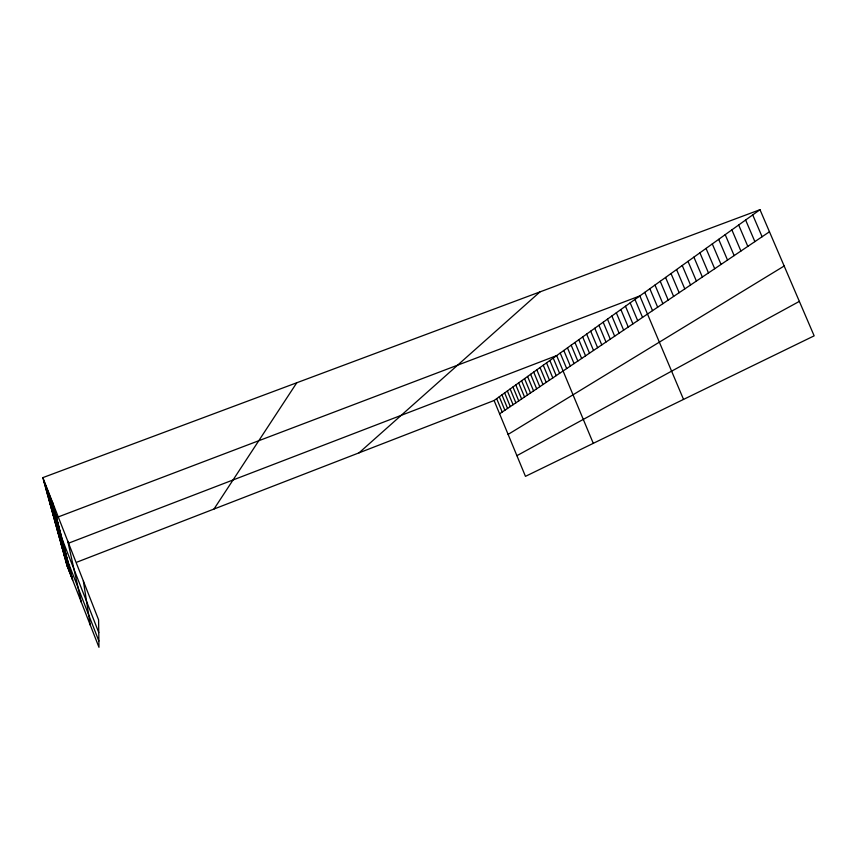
<?xml version="1.0" encoding="UTF-8"?>
<svg xmlns="http://www.w3.org/2000/svg" width="857" height="857" viewBox="0 0 857 857"><rect width="100%" height="100%" fill="white"/><g stroke="black" fill="none" stroke-linecap="round" stroke-linejoin="round"><path stroke-width="1.29" d="M213.993 509.037L296.79 382.747M359.04 452.839L540.006 291.883M494.093 400.508L759.988 209.697L814.15 335.837L525.459 476.353L494.093 400.508L77.109 562.074M499.588 413.813L769.468 231.776M508.105 434.413L784.166 266.013M516.91 455.667L799.356 301.385M759.988 209.697L42.85 477.628L98.587 619.836L98.973 647.303L67.125 565.941L69.621 564.967M61.597 545.855L63.943 544.956M68.624 543.156L556.664 355.601L593.28 443.337M752.725 214.914L762.098 236.746M745.622 220.013L754.878 241.62M738.67 224.995L747.818 246.377M731.867 229.88L740.909 251.037M725.204 234.657L734.149 255.6M718.68 239.339L727.529 260.067M712.296 243.924L721.048 264.438M706.039 248.412L714.695 268.723M699.912 252.815L708.471 272.922M693.902 257.121L702.365 277.036M688.01 261.353L696.387 281.064M682.236 265.499L690.528 285.017M676.58 269.559L684.786 288.895M671.02 273.544L679.151 292.698M665.578 277.454L673.623 296.426M660.233 281.289L668.192 300.079M654.994 285.049L662.868 303.678M649.842 288.734L657.651 307.192M644.796 292.366L652.52 310.652M683.532 399.416L639.836 295.922L54.087 518.506L98.769 632.573M634.962 299.414L642.546 317.39M630.174 302.853L637.683 320.657M625.481 306.228L632.916 323.882M620.864 309.538L628.235 327.042M616.322 312.794L623.628 330.138M611.866 315.987L619.108 333.191M607.484 319.136L614.662 336.19M603.178 322.221L610.291 339.147M598.947 325.264L605.985 342.039M594.779 328.252L601.764 344.889M590.687 331.188L597.608 347.696M586.659 334.08L593.515 350.449M582.696 336.93L589.498 353.17M578.796 339.726L585.545 355.837M574.961 342.479L581.646 358.462M571.18 345.189L577.822 361.043M567.473 347.856L574.051 363.582M563.81 350.481L570.333 366.089M560.21 353.063L566.681 368.553M553.236 358.065L559.6 373.331M549.862 360.486L556.182 375.634M546.541 362.875L552.808 377.916M543.263 365.221L549.476 380.154M540.028 367.546L546.198 382.372M536.846 369.828L542.974 384.547M533.707 372.077L539.792 386.689M530.622 374.295L536.653 388.81M527.569 376.48L533.557 390.899M524.57 378.644L530.515 392.956M521.602 380.765L527.505 394.981M518.678 382.865L524.538 396.984M515.796 384.932L521.613 398.955M512.957 386.978L518.731 400.894M510.151 388.982L515.882 402.822M507.376 390.974L513.075 404.708M504.655 392.935L510.301 406.582M501.956 394.863L507.569 408.425M499.299 396.77L504.88 410.246M496.674 398.655L502.213 412.035M43.546 480.145L53.177 504.719M44.221 482.598L53.734 506.883M44.875 484.998L54.28 508.994M45.517 487.344L54.816 511.061M46.149 489.636L55.33 513.075M46.76 491.864L55.844 515.036M47.36 494.05L56.337 516.964M47.949 496.192L56.83 518.839M48.528 498.281L57.301 520.681M49.085 500.317L57.773 522.47M49.631 502.32L58.222 524.227M50.177 504.27L58.672 525.952M50.702 506.187L59.101 527.633M51.216 508.051L59.529 529.283M51.72 509.894L59.947 530.901M52.213 511.683L60.354 532.476M52.695 513.439L60.751 534.018M53.166 515.164L61.147 535.539M53.627 516.857L61.533 537.028M54.527 520.135L62.282 539.91M54.966 521.72L62.636 541.313M55.394 523.284L63.343 544.024M56.23 526.316L63.686 545.352M56.637 527.783L64.018 546.648M57.033 529.23L64.35 547.912M57.419 530.654L64.671 549.166M57.805 532.047L64.993 550.387M58.18 533.418L65.303 551.597M58.555 534.757L65.914 553.943M59.272 537.382L66.203 555.079M59.626 538.646L66.492 556.204M59.969 539.899L67.06 558.389M60.633 542.342L67.339 559.45M60.965 543.531L67.607 560.499M61.286 544.709L98.887 641.068M61.908 546.97L68.389 563.51M62.207 548.062L68.881 565.416M62.797 550.194L69.117 566.348M63.075 551.233L69.588 568.17M63.643 553.268L70.049 569.937M64.179 555.24L70.274 570.794M64.446 556.204L70.703 572.476M64.961 558.1L71.131 574.115M65.464 559.932L71.538 575.7M65.957 561.71L71.945 577.243M66.428 563.435L72.138 578.004M66.664 564.281L72.513 579.482M42.85 477.628L67.125 565.941M52.598 502.502L72.706 580.2M67.724 541.088L81.351 602.3M83.354 580.982L90.285 625.117"/></g></svg>
